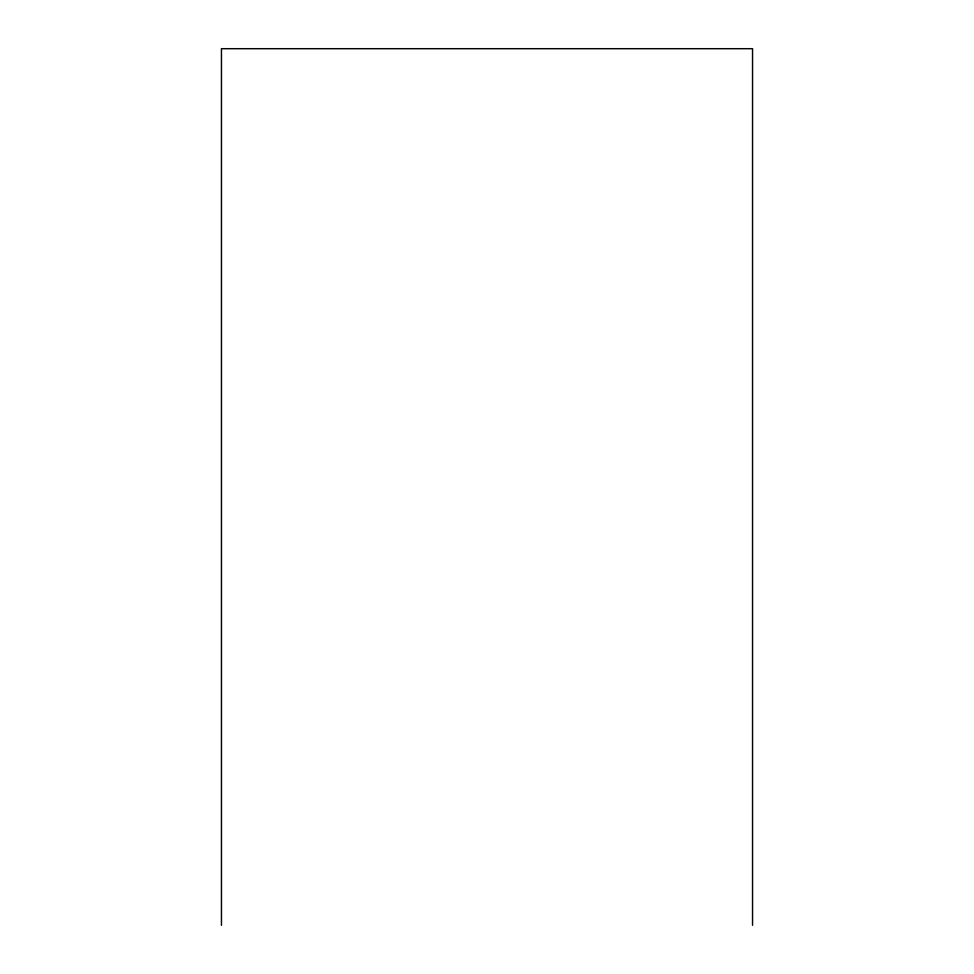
<?xml version="1.0" encoding="UTF-8"?>
<svg xmlns="http://www.w3.org/2000/svg" width="974" height="974" viewBox="0 0 974 974"><rect width="100%" height="100%" fill="white"/><g stroke="black" fill="none" stroke-linecap="round" stroke-linejoin="round"><path stroke-width="1.46" d="M752.549 925.3L752.549 48.7L221.451 48.7L221.451 925.3"/></g></svg>
